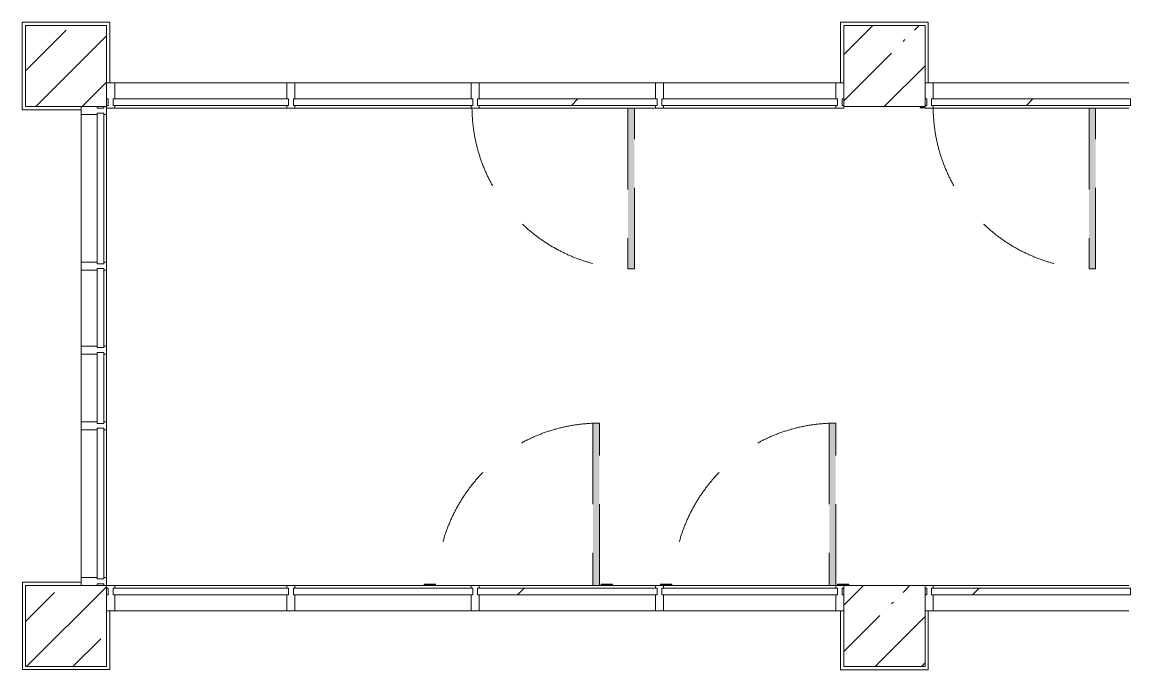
# Model space of a CAD drawing. Header units: millimetres. Extents: x 81382 to 274816, y -8553 to 29000.
# Drawn here: x 221326 to 228141, y 15130 to 19120 of the extents above; entities that cross this region are included whole.
import ezdxf

# ---------------------------------------------------------------- set-up
doc = ezdxf.new("R2010")
doc.units = ezdxf.units.MM
doc.linetypes.add('200_ШТРИХ__ш1_п0_6_', pattern=[800, 500, -300])
for name, color, linetype, lineweight in [('A-DETL-MBND-1', 7, '200_ШТРИХ__ш1_п0_6_', 9), ('A-GLAZ-CURT-2', 7, 'Continuous', 5), ('A-GLAZ-CWMG-2', 7, 'Continuous', 5), ('S-COLS-1', 7, 'Continuous', 5)]:
    doc.layers.add(name, color=color, linetype=linetype, lineweight=lineweight)
doc.layers.add('A-FLOR-2', color=7, linetype='Continuous', lineweight=5, true_color=0xaaaaaa)

# ---------------------------------------------------------------- blocks, each defined once
blk = doc.blocks.new('110_Дверь_СКБ_1Ст_Внутренняя1 - Д-4 1100x2100h_су мгн-V53-3_6_3_птичка')
at = {"layer": 'A-DETL-MBND-1'}
for points in [[(-447.5, 1100), (-487.5, 1100), (-487.5, 110), (-447.5, 110), (-447.5, 1068)], [(562.5, 108), (562.5, 100), (592.5, 100), (592.5, 108)]]:
    blk.add_hatch(color=256, dxfattribs=at).paths.add_polyline_path(points)
for p, q in [((-487.5, 1100), (-487.5, 110)), ((-447.5, 1100), (-487.5, 1100)), ((-447.5, 110), (-447.5, 1100)), ((592.5, 108), (562.5, 108)), ((592.5, 100), (592.5, 108))]:
    blk.add_line(p, q, dxfattribs=at)
blk.add_arc((-487.5, 100), 1000, 0.57956, 90, dxfattribs=at)
blk = doc.blocks.new('110_Дверь_СКБ_1Ст_Внутренняя1 - Д-4 1100x2100h_су мгн-V54-3_6_3_птичка')
at = {"layer": 'A-DETL-MBND-1'}
blk.add_hatch(color=256, dxfattribs=at).paths.add_polyline_path([(-447.5, 1100), (-487.5, 1100), (-487.5, 110), (-447.5, 110), (-447.5, 1068)])
for p, q in [((-487.5, 1100), (-487.5, 110)), ((-447.5, 1100), (-487.5, 1100)), ((-447.5, 110), (-447.5, 1100))]:
    blk.add_line(p, q, dxfattribs=at)
blk.add_arc((-487.5, 100), 1000, 0.57956, 90, dxfattribs=at)
blk = doc.blocks.new('BSC_Колонна _Прямоугольная - 500х500-V70-3_6_3_птичка')
at = {"layer": 'S-COLS-1'}
h = blk.add_hatch(dxfattribs=at)
h.set_pattern_fill('FP_95', color=256, style=0, pattern_type=2)
h.set_pattern_definition([(45, (-73790, -15400), (-285.1231, 285.1231), []), (45, (-73504.88, -15400), (-285.1231, 285.1231), [504.031, -100.806, 16.764, -84.042])])
h.paths.add_polyline_path([(-250, -250), (250, -250), (250, 250), (-250, 250), (-250, 45.5)])
for p, q in [((250, 250), (-250, 250)), ((-250, 250), (-250, -250)), ((250, -250), (250, 250)), ((-250, -250), (250, -250))]:
    blk.add_line(p, q, dxfattribs=at)
blk = doc.blocks.new('BSC_Колонна _Прямоугольная - 500х500-V71-3_6_3_птичка')
at = {"layer": 'S-COLS-1'}
h = blk.add_hatch(dxfattribs=at)
h.set_pattern_fill('FP_96', color=256, style=0, pattern_type=2)
h.set_pattern_definition([(45, (-78830, -15400), (-285.1231, 285.1231), []), (45, (-78544.88, -15400), (-285.1231, 285.1231), [504.031, -100.806, 16.764, -84.042])])
h.paths.add_polyline_path([(-250, -250), (250, -250), (250, 250), (-250, 250), (-250, 45.5)])
for p, q in [((250, 250), (-250, 250)), ((-250, 250), (-250, -250)), ((250, -250), (250, 250)), ((-250, -250), (250, -250))]:
    blk.add_line(p, q, dxfattribs=at)
blk = doc.blocks.new('110_Дверь_СКБ_1Ст_Внутренняя1 - Д-4 _л_ 1100x2100h_су мгн-32399984-3_6_3_птичка')
at = {"layer": 'A-DETL-MBND-1'}
for points in [[(472.5, 40), (512.5, 40), (512.5, 1040), (472.5, 1040), (472.5, 108)], [(-547.5, 40), (-497.5, 40), (-497.5, 48), (-567.5, 48), (-567.5, 40), (-557.5, 40)], [(562.5, 40), (592.5, 40), (592.5, 48), (522.5, 48), (522.5, 40), (552.5, 40)]]:
    blk.add_hatch(color=256, dxfattribs=at).paths.add_polyline_path(points)
for p, q in [((512.5, 1040), (472.5, 1040)), ((472.5, 1040), (472.5, 40)), ((512.5, 40), (512.5, 1040)), ((-497.5, 48), (-567.5, 48)), ((-567.5, 48), (-567.5, 40)), ((-497.5, 40), (-497.5, 48)), ((592.5, 48), (522.5, 48)), ((522.5, 48), (522.5, 40)), ((592.5, 40), (592.5, 48))]:
    blk.add_line(p, q, dxfattribs=at)
blk.add_arc((512.5, 40), 1000, 90, 180, dxfattribs=at)
blk = doc.blocks.new('Системная панель - Стекло - 40мм-23562586-3_6_3_птичка')
at = {"layer": 'A-GLAZ-CURT-2'}
for p, q in [((464.2, 0), (-464.2, 0)), ((-464.2, 0), (-464.2, -40)), ((-464.2, -40), (464.2, -40)), ((464.2, -40), (464.2, 0))]:
    blk.add_line(p, q, dxfattribs=at)
blk = doc.blocks.new('Системная панель - Стекло - 40мм-24234994-3_6_3_птичка')
at = {"layer": 'A-GLAZ-CURT-2'}
for p, q in [((243.3, 0), (-243.3, 0)), ((-243.3, 0), (-243.3, -40)), ((243.3, -40), (243.3, 0)), ((-243.3, -40), (243.3, -40))]:
    blk.add_line(p, q, dxfattribs=at)
blk = doc.blocks.new('Прямоугольный импост - Импост структурный с накладкой - 160мм Темный-31239176-3_6_3_птичка')
at = {"layer": 'A-GLAZ-CWMG-2'}
for p, q in [((73883, 17641.7), (73883, 18550)), ((74040, 17641.7), (74040, 18550))]:
    blk.add_line(p, q, dxfattribs=at)
blk = doc.blocks.new('Прямоугольный импост - Импост структурный с накладкой - 160мм Темный-31239177-3_6_3_птичка')
at = {"layer": 'A-GLAZ-CWMG-2'}
for p, q in [((73883, 17125), (73883, 17591.7)), ((74040, 17125), (74040, 17591.7))]:
    blk.add_line(p, q, dxfattribs=at)
blk = doc.blocks.new('Прямоугольный импост - Импост структурный с накладкой - 160мм Темный-31239202-3_6_3_птичка')
at = {"layer": 'A-GLAZ-CWMG-2'}
for p, q in [((-50, 40), (-50, 140)), ((-50, 140), (0, 140)), ((-40, 40), (-50, 40)), ((-50, -17), (-50, 0)), ((-50, 0), (-40, 0)), ((-40, 0), (-40, 40)), ((-10, 40), (-10, 0)), ((0, 40), (-10, 40)), ((-10, 0), (0, 0)), ((0, -17), (-50, -17))]:
    blk.add_line(p, q, dxfattribs=at)
blk = doc.blocks.new('Прямоугольный импост - Импост структурный с накладкой - 160мм Темный-31239205-3_6_3_птичка')
at = {"layer": 'A-GLAZ-CWMG-2'}
for p, q in [((0, 140), (-50, 140)), ((-50, 140), (-50, 40)), ((-50, 40), (-40, 40)), ((-40, 0), (-50, 0)), ((-50, 0), (-50, -17)), ((-40, 40), (-40, 0)), ((-10, 0), (-10, 40)), ((-10, 40), (0, 40)), ((0, 0), (-10, 0)), ((-50, -17), (0, -17))]:
    blk.add_line(p, q, dxfattribs=at)
blk = doc.blocks.new('Прямоугольный импост - Импост структурный с накладкой - 160мм Темный-31239180-3_6_3_птичка')
at = {"layer": 'A-GLAZ-CWMG-2'}
for p, q in [((-25, 40), (-25, 140)), ((-25, 140), (25, 140)), ((25, 140), (25, 40)), ((-15, 40), (-25, 40)), ((-25, -17), (-25, 0)), ((-25, 0), (-15, 0)), ((-15, 0), (-15, 40)), ((15, 40), (15, 0)), ((25, 40), (15, 40)), ((15, 0), (25, 0)), ((25, 0), (25, -17)), ((25, -17), (-25, -17))]:
    blk.add_line(p, q, dxfattribs=at)
blk = doc.blocks.new('110_Дверь_СКБ_1Ст_Внутренняя1 - Д-5 _л_ 1100x2100h_су мгн EIW30-32897889-3_6_3_птичка')
at = {"layer": 'A-DETL-MBND-1'}
for points in [[(472.5, 40), (512.5, 40), (512.5, 1040), (472.5, 1040), (472.5, 928.7)], [(-567.5, 40), (-497.5, 40), (-497.5, 48), (-567.5, 48)], [(522.5, 40), (592.5, 40), (592.5, 48), (522.5, 48)]]:
    blk.add_hatch(color=256, dxfattribs=at).paths.add_polyline_path(points)
for p, q in [((512.5, 1040), (472.5, 1040)), ((472.5, 1040), (472.5, 40)), ((512.5, 40), (512.5, 1040)), ((-497.5, 48), (-567.5, 48)), ((-567.5, 48), (-567.5, 40)), ((-497.5, 40), (-497.5, 48)), ((592.5, 48), (522.5, 48)), ((522.5, 48), (522.5, 40)), ((592.5, 40), (592.5, 48))]:
    blk.add_line(p, q, dxfattribs=at)
blk.add_arc((512.5, 40), 1000, 90, 180, dxfattribs=at)
blk = doc.blocks.new('BSC_Колонна _Прямоугольная - 500х500-V123-3_6_3_птичка')
at = {"layer": 'S-COLS-1'}
h = blk.add_hatch(dxfattribs=at)
h.set_pattern_fill('FP_102', color=256, style=0, pattern_type=2)
h.set_pattern_definition([(45, (-73790, -18850), (-285.1231, 285.1231), []), (45, (-73504.88, -18850), (-285.1231, 285.1231), [504.031, -100.806, 16.764, -84.042])])
h.paths.add_polyline_path([(-250, -250), (250, -250), (250, 250), (-250, 250)])
for p, q in [((250, 250), (-250, 250)), ((-250, 250), (-250, -250)), ((250, -250), (250, 250)), ((-250, -250), (250, -250))]:
    blk.add_line(p, q, dxfattribs=at)
blk = doc.blocks.new('BSC_Колонна _Прямоугольная - 500х500-V124-3_6_3_птичка')
at = {"layer": 'S-COLS-1'}
h = blk.add_hatch(dxfattribs=at)
h.set_pattern_fill('FP_103', color=256, style=0, pattern_type=2)
h.set_pattern_definition([(45, (-78830, -18850), (-285.1231, 285.1231), []), (45, (-78544.88, -18850), (-285.1231, 285.1231), [504.031, -100.806, 16.764, -84.042])])
h.paths.add_polyline_path([(-250, -250), (250, -250), (250, 250), (-250, 250), (-250, -124.8)])
for p, q in [((250, 250), (-250, 250)), ((-250, 250), (-250, -250)), ((250, -250), (250, 250)), ((-250, -250), (250, -250))]:
    blk.add_line(p, q, dxfattribs=at)
blk = doc.blocks.new('Системная панель - Стекло - 40мм-24234969-3_6_3_птичка')
at = {"layer": 'A-GLAZ-CURT-2'}
for p, q in [((540, 40), (-540, 40)), ((-540, 40), (-540, 0)), ((-540, 0), (540, 0)), ((540, 0), (540, 40))]:
    blk.add_line(p, q, dxfattribs=at)
blk = doc.blocks.new('Прямоугольный импост - Импост структурный с накладкой - 160мм-23562401-3_6_3_птичка')
at = {"layer": 'A-GLAZ-CWMG-2'}
for p, q in [((75150, 18747), (74090, 18747)), ((75150, 18590), (74090, 18590))]:
    blk.add_line(p, q, dxfattribs=at)
blk = doc.blocks.new('Прямоугольный импост - Импост структурный с накладкой - 160мм-23618922-3_6_3_птичка')
at = {"layer": 'A-GLAZ-CWMG-2'}
for p, q in [((-50, 0), (-50, 17)), ((-50, 17), (0, 17)), ((-40, 0), (-50, 0)), ((-40, -40), (-40, 0)), ((0, 0), (-10, 0)), ((-10, 0), (-10, -40)), ((0, 17), (0, 7)), ((-50, -140), (-50, -40)), ((-50, -40), (-40, -40)), ((-10, -40), (0, -40)), ((0, -140), (-50, -140))]:
    blk.add_line(p, q, dxfattribs=at)
blk = doc.blocks.new('Прямоугольный импост - Импост структурный с накладкой - 160мм-23618923-3_6_3_птичка')
at = {"layer": 'A-GLAZ-CWMG-2'}
for p, q in [((0, 17), (-50, 17)), ((-50, 17), (-50, 0)), ((-50, 0), (-40, 0)), ((-40, 0), (-40, -40)), ((-10, -40), (-10, 0)), ((-10, 0), (0, 0)), ((0, 7), (0, 17)), ((-40, -40), (-50, -40)), ((-50, -40), (-50, -140)), ((0, -40), (-10, -40)), ((-50, -140), (0, -140))]:
    blk.add_line(p, q, dxfattribs=at)
blk = doc.blocks.new('Системная панель - Стекло - 40мм-24234970-3_6_3_птичка')
at = {"layer": 'A-GLAZ-CURT-2'}
h = blk.add_hatch(dxfattribs=at)
h.set_pattern_fill('FP_106', color=256, style=0, pattern_type=2)
h.set_pattern_definition([(45, (-77377.5, -18107), (-1414.214, 1414.214), [1000, -3000]), (45, (-78377.5, -18607), (-1414.214, 1414.214), [3000, -1000]), (45, (-76377.5, -19107), (-1414.214, 1414.214), [1000, -3000])])
h.paths.add_polyline_path([(552.5, 0), (552.5, 40), (-552.5, 40), (-552.5, 0), (-122.5, 0)])
for p, q in [((552.5, 40), (-552.5, 40)), ((-552.5, 40), (-552.5, 0)), ((-552.5, 0), (552.5, 0)), ((552.5, 0), (552.5, 40))]:
    blk.add_line(p, q, dxfattribs=at)
blk = doc.blocks.new('Прямоугольный импост - Импост структурный с накладкой - 160мм-23562410-3_6_3_птичка')
at = {"layer": 'A-GLAZ-CWMG-2'}
for p, q in [((77420, 18747), (76335, 18747)), ((77420, 18590), (76335, 18590))]:
    blk.add_line(p, q, dxfattribs=at)
blk = doc.blocks.new('Прямоугольный импост - Импост структурный с накладкой - 160мм-23618920-3_6_3_птичка')
at = {"layer": 'A-GLAZ-CWMG-2'}
for p, q in [((-25, 0), (-25, 17)), ((-25, 17), (25, 17)), ((-15, 0), (-25, 0)), ((-15, -40), (-15, 0)), ((25, 0), (15, 0)), ((15, 0), (15, -40)), ((25, 17), (25, 0)), ((-25, -140), (-25, -40)), ((-25, -40), (-15, -40)), ((15, -40), (25, -40)), ((25, -40), (25, -140)), ((25, -140), (-25, -140))]:
    blk.add_line(p, q, dxfattribs=at)
blk = doc.blocks.new('Системная панель - Стекло - 40мм-30335137-3_6_3_птичка')
at = {"layer": 'A-GLAZ-CURT-2'}
for p, q in [((540, 0), (-540, 0)), ((-540, 0), (-540, -40)), ((540, -40), (540, 0)), ((-540, -40), (540, -40))]:
    blk.add_line(p, q, dxfattribs=at)
blk = doc.blocks.new('Прямоугольный импост - Импост структурный с накладкой - 160мм-23562329-3_6_3_птичка')
at = {"layer": 'A-GLAZ-CWMG-2'}
for p, q in [((75150, 15650), (74090, 15650)), ((75150, 15493), (74090, 15493))]:
    blk.add_line(p, q, dxfattribs=at)
blk = doc.blocks.new('Прямоугольный импост - Импост структурный с накладкой - 160мм-30335138-3_6_3_птичка')
at = {"layer": 'A-GLAZ-CWMG-2'}
for p, q in [((-50, 40), (-50, 140)), ((-50, 140), (0, 140)), ((-40, 40), (-50, 40)), ((-50, -17), (-50, 0)), ((-50, 0), (-40, 0)), ((-40, 0), (-40, 40)), ((-10, 40), (-10, 0)), ((0, 40), (-10, 40)), ((-10, 0), (0, 0)), ((0, -17), (-50, -17))]:
    blk.add_line(p, q, dxfattribs=at)
blk = doc.blocks.new('Прямоугольный импост - Импост структурный с накладкой - 160мм-30335139-3_6_3_птичка')
at = {"layer": 'A-GLAZ-CWMG-2'}
for p, q in [((0, 140), (-50, 140)), ((-50, 140), (-50, 40)), ((-50, 40), (-40, 40)), ((-40, 0), (-50, 0)), ((-50, 0), (-50, -17)), ((-40, 40), (-40, 0)), ((-10, 0), (-10, 40)), ((-10, 40), (0, 40)), ((0, 0), (-10, 0)), ((-50, -17), (0, -17))]:
    blk.add_line(p, q, dxfattribs=at)
blk = doc.blocks.new('Системная панель - Стекло - 40мм-30335140-3_6_3_птичка')
at = {"layer": 'A-GLAZ-CURT-2'}
h = blk.add_hatch(dxfattribs=at)
h.set_pattern_fill('FP_107', color=256, style=0, pattern_type=2)
h.set_pattern_definition([(45, (-77377.5, -15133), (-1414.214, 1414.214), [1000, -3000]), (45, (-78377.5, -15633), (-1414.214, 1414.214), [3000, -1000]), (45, (-76377.5, -16133), (-1414.214, 1414.214), [1000, -3000])])
h.paths.add_polyline_path([(552.5, -40), (552.5, 0), (-552.5, 0), (-552.5, -40), (-122.5, -40)])
for p, q in [((552.5, 0), (-552.5, 0)), ((-552.5, 0), (-552.5, -40)), ((552.5, -40), (552.5, 0)), ((-552.5, -40), (552.5, -40))]:
    blk.add_line(p, q, dxfattribs=at)
blk = doc.blocks.new('Прямоугольный импост - Импост структурный с накладкой - 160мм-23562331-3_6_3_птичка')
at = {"layer": 'A-GLAZ-CWMG-2'}
for p, q in [((77420, 15650), (76335, 15650)), ((77420, 15493), (76335, 15493))]:
    blk.add_line(p, q, dxfattribs=at)
blk = doc.blocks.new('Прямоугольный импост - Импост структурный с накладкой - 160мм-30335135-3_6_3_птичка')
at = {"layer": 'A-GLAZ-CWMG-2'}
for p, q in [((-25, 40), (-25, 140)), ((-25, 140), (25, 140)), ((25, 140), (25, 40)), ((-15, 40), (-25, 40)), ((-25, -17), (-25, 0)), ((-25, 0), (-15, 0)), ((-15, 0), (-15, 40)), ((15, 40), (15, 0)), ((25, 40), (15, 40)), ((15, 0), (25, 0)), ((25, 0), (25, -17)), ((25, -17), (-25, -17))]:
    blk.add_line(p, q, dxfattribs=at)
blk = doc.blocks.new('Системная панель - Стекло - 40мм-30335156-3_6_3_птичка')
at = {"layer": 'A-GLAZ-CURT-2'}
h = blk.add_hatch(dxfattribs=at)
h.set_pattern_fill('FP_108', color=256, style=0, pattern_type=2)
h.set_pattern_definition([(45, (-80232.5, -15133), (-1414.214, 1414.214), [1000, -3000]), (45, (-81232.5, -15633), (-1414.214, 1414.214), [3000, -1000]), (45, (-79232.5, -16133), (-1414.214, 1414.214), [1000, -3000])])
h.paths.add_polyline_path([(612.5, -40), (612.5, 0), (-612.5, 0), (-612.5, -40), (-231.5, -40)])
for p, q in [((612.5, 0), (-612.5, 0)), ((-612.5, 0), (-612.5, -40)), ((-612.5, -40), (612.5, -40)), ((612.5, -40), (612.5, 0))]:
    blk.add_line(p, q, dxfattribs=at)
blk = doc.blocks.new('Прямоугольный импост - Импост структурный с накладкой - 160мм-23562106-3_6_3_птичка')
at = {"layer": 'A-GLAZ-CWMG-2'}
for p, q in [((80335, 15650), (79130, 15650)), ((80335, 15493), (79130, 15493))]:
    blk.add_line(p, q, dxfattribs=at)
blk = doc.blocks.new('Системная панель - Стекло - 40мм-23618921-3_6_3_птичка')
at = {"layer": 'A-GLAZ-CURT-2'}
h = blk.add_hatch(dxfattribs=at)
h.set_pattern_fill('FP_110', color=256, style=0, pattern_type=2)
h.set_pattern_definition([(45, (-80232.5, -18107), (-1414.214, 1414.214), [1000, -3000]), (45, (-81232.5, -18607), (-1414.214, 1414.214), [3000, -1000]), (45, (-79232.5, -19107), (-1414.214, 1414.214), [1000, -3000])])
h.paths.add_polyline_path([(612.5, 0), (612.5, 40), (-612.5, 40), (-612.5, 0), (-231.5, 0)])
for p, q in [((612.5, 40), (-612.5, 40)), ((-612.5, 40), (-612.5, 0)), ((612.5, 0), (612.5, 40)), ((-612.5, 0), (612.5, 0))]:
    blk.add_line(p, q, dxfattribs=at)
blk = doc.blocks.new('Прямоугольный импост - Импост структурный с накладкой - 160мм-23562040-3_6_3_птичка')
at = {"layer": 'A-GLAZ-CWMG-2'}
for p, q in [((80335, 18747), (79130, 18747)), ((80335, 18590), (79130, 18590))]:
    blk.add_line(p, q, dxfattribs=at)
blk = doc.blocks.new('Системная панель - Стекло - 40мм-V148-3_6_3_птичка')
at = {"layer": 'A-GLAZ-CURT-2'}
for p, q in [((552.5, 40), (-552.5, 40)), ((-552.5, 40), (-552.5, 0)), ((-552.5, 0), (552.5, 0)), ((552.5, 0), (552.5, 40))]:
    blk.add_line(p, q, dxfattribs=at)
blk = doc.blocks.new('Системная панель - Стекло - 40мм-V149-3_6_3_птичка')
at = {"layer": 'A-GLAZ-CURT-2'}
h = blk.add_hatch(dxfattribs=at)
h.set_pattern_fill('FP_131', color=256, style=0, pattern_type=2)
h.set_pattern_definition([(45, (-76242.5, -15133), (-1414.214, 1414.214), [1000, -3000]), (45, (-77242.5, -15633), (-1414.214, 1414.214), [3000, -1000]), (45, (-75242.5, -16133), (-1414.214, 1414.214), [1000, -3000])])
h.paths.add_polyline_path([(552.5, -40), (552.5, 0), (-552.5, 0), (-552.5, -40), (97.2, -40)])
for p, q in [((552.5, 0), (-552.5, 0)), ((-552.5, 0), (-552.5, -40)), ((552.5, -40), (552.5, 0)), ((-552.5, -40), (552.5, -40))]:
    blk.add_line(p, q, dxfattribs=at)
blk = doc.blocks.new('Прямоугольный импост - Импост структурный с накладкой - 160мм-23562332-3_6_3_птичка')
at = {"layer": 'A-GLAZ-CWMG-2'}
for p, q in [((76285, 15650), (75200, 15650)), ((76285, 15493), (75200, 15493))]:
    blk.add_line(p, q, dxfattribs=at)
blk = doc.blocks.new('Прямоугольный импост - Импост структурный с накладкой - 160мм-30335136-3_6_3_птичка')
at = {"layer": 'A-GLAZ-CWMG-2'}
for p, q in [((-25, 40), (-25, 140)), ((-25, 140), (25, 140)), ((25, 140), (25, 40)), ((-15, 40), (-25, 40)), ((-25, -17), (-25, 0)), ((-25, 0), (-15, 0)), ((-15, 0), (-15, 40)), ((15, 40), (15, 0)), ((25, 40), (15, 40)), ((15, 0), (25, 0)), ((25, 0), (25, -17)), ((25, -17), (-25, -17))]:
    blk.add_line(p, q, dxfattribs=at)
blk = doc.blocks.new('Системная панель - Стекло - 40мм-V150-3_6_3_птичка')
at = {"layer": 'A-GLAZ-CURT-2'}
for p, q in [((540, 0), (-540, 0)), ((-540, 0), (-540, -40)), ((540, -40), (540, 0)), ((-540, -40), (540, -40))]:
    blk.add_line(p, q, dxfattribs=at)
blk = doc.blocks.new('Прямоугольный импост - Импост структурный с накладкой - 160мм-23562335-3_6_3_птичка')
at = {"layer": 'A-GLAZ-CWMG-2'}
for p, q in [((78530, 15650), (77470, 15650)), ((78530, 15493), (77470, 15493))]:
    blk.add_line(p, q, dxfattribs=at)
blk = doc.blocks.new('Системная панель - Стекло - 40мм-V151-3_6_3_птичка')
at = {"layer": 'A-GLAZ-CURT-2'}
for p, q in [((540, 40), (-540, 40)), ((-540, 40), (-540, 0)), ((-540, 0), (540, 0)), ((540, 0), (540, 40))]:
    blk.add_line(p, q, dxfattribs=at)
blk = doc.blocks.new('Системная панель - Стекло - 40мм-23562590-3_6_3_птичка')
at = {"layer": 'A-GLAZ-CURT-2'}
h = blk.add_hatch(dxfattribs=at)
h.set_pattern_fill('FP_132', color=256, style=0, pattern_type=2)
h.set_pattern_definition([(135, (15654.2, -74523), (-1414.214, -1414.214), [1000, -3000]), (135, (16154.2, -75523), (-1414.214, -1414.214), [3000, -1000]), (135, (16654.2, -73523), (-1414.214, -1414.214), [1000, -3000])])
h.paths.add_polyline_path([(464.2, 0), (-464.2, 0), (-464.2, -40), (464.2, -40), (464.2, -14)])
for p, q in [((464.2, 0), (-464.2, 0)), ((-464.2, 0), (-464.2, -40)), ((464.2, -40), (464.2, 0)), ((-464.2, -40), (464.2, -40))]:
    blk.add_line(p, q, dxfattribs=at)
blk = doc.blocks.new('Системная панель - Стекло - 40мм-24234995-3_6_3_птичка')
at = {"layer": 'A-GLAZ-CURT-2'}
for p, q in [((218.3, 0), (-218.3, 0)), ((-218.3, 0), (-218.3, -40)), ((218.3, -40), (218.3, 0)), ((-218.3, -40), (218.3, -40))]:
    blk.add_line(p, q, dxfattribs=at)
blk = doc.blocks.new('Прямоугольный импост - Импост структурный с накладкой - 160мм Темный-31239183-3_6_3_птичка')
at = {"layer": 'A-GLAZ-CWMG-2'}
for p, q in [((73883, 16658.3), (73883, 17075)), ((74040, 16658.3), (74040, 17075))]:
    blk.add_line(p, q, dxfattribs=at)

msp = doc.modelspace()

# ---------------------------------------------------------------- linework, layer by layer
at = {"layer": 'A-FLOR-2'}
for p, q in [((221326.5, 18580), (221326.5, 19120)), ((221326.5, 19120), (221866.5, 19120)), ((221866.5, 19120), (221866.5, 18747)), ((226366.5, 18747), (226366.5, 19120)), ((226366.5, 19120), (226906.5, 19120)), ((226906.5, 19120), (226906.5, 18747)), ((221689.5, 18580), (221326.5, 18580)), ((221329.5, 15133), (221329.5, 15670)), ((221329.5, 15670), (221689.5, 15670)), ((221867.5, 15493), (221867.5, 15133)), ((226366.5, 15130), (226366.5, 15493)), ((226906.5, 15493), (226906.5, 15130)), ((221867.5, 15133), (221329.5, 15133)), ((226906.5, 15130), (226366.5, 15130))]:
    msp.add_line(p, q, dxfattribs=at)

# ---------------------------------------------------------------- block references
at = {"layer": 'A-DETL-MBND-1', "rotation": 180}
for name, p in [('110_Дверь_СКБ_1Ст_Внутренняя1 - Д-4 1100x2100h_су мгн-V54-3_6_3_птичка', (224609, 18700)), ('110_Дверь_СКБ_1Ст_Внутренняя1 - Д-4 1100x2100h_су мгн-V53-3_6_3_птичка', (227449, 18700))]:
    msp.add_blockref(name, p, dxfattribs=at)
at = {"layer": 'A-DETL-MBND-1'}
for name, p in [('110_Дверь_СКБ_1Ст_Внутренняя1 - Д-5 _л_ 1100x2100h_су мгн EIW30-32897889-3_6_3_птичка', (224368.8, 15610)), ('110_Дверь_СКБ_1Ст_Внутренняя1 - Д-4 _л_ 1100x2100h_су мгн-32399984-3_6_3_птичка', (225824, 15610))]:
    msp.add_blockref(name, p, dxfattribs=at)
at = {"layer": 'A-GLAZ-CURT-2'}
for name, p in [('Системная панель - Стекло - 40мм-24234969-3_6_3_птичка', (222426.5, 18607)), ('Системная панель - Стекло - 40мм-V148-3_6_3_птичка', (223549, 18607)), ('Системная панель - Стекло - 40мм-24234970-3_6_3_птичка', (224684, 18607)), ('Системная панель - Стекло - 40мм-V151-3_6_3_птичка', (225806.5, 18607)), ('Системная панель - Стекло - 40мм-23618921-3_6_3_птичка', (227539, 18607)), ('Системная панель - Стекло - 40мм-30335137-3_6_3_птичка', (222426.5, 15633)), ('Системная панель - Стекло - 40мм-V149-3_6_3_птичка', (223549, 15633)), ('Системная панель - Стекло - 40мм-30335140-3_6_3_птичка', (224684, 15633)), ('Системная панель - Стекло - 40мм-V150-3_6_3_птичка', (225806.5, 15633)), ('Системная панель - Стекло - 40мм-30335156-3_6_3_птичка', (227539, 15633))]:
    msp.add_blockref(name, p, dxfattribs=at)
at = {"layer": 'A-GLAZ-CURT-2', "rotation": 269.9999999999998}
for name, p in [('Системная панель - Стекло - 40мм-23562586-3_6_3_птичка', (221829.5, 18095.8)), ('Системная панель - Стекло - 40мм-24234994-3_6_3_птичка', (221829.5, 17358.3)), ('Системная панель - Стекло - 40мм-24234995-3_6_3_птичка', (221829.5, 16866.7)), ('Системная панель - Стекло - 40мм-23562590-3_6_3_птичка', (221829.5, 16154.2))]:
    msp.add_blockref(name, p, dxfattribs=at)
at = {"layer": 'A-GLAZ-CWMG-2'}
for name, p, rotation in [('Прямоугольный импост - Импост структурный с накладкой - 160мм-23618923-3_6_3_птичка', (221846.5, 18607), 180), ('Прямоугольный импост - Импост структурный с накладкой - 160мм-23618923-3_6_3_птичка', (226886.5, 18607), 180), ('Прямоугольный импост - Импост структурный с накладкой - 160мм Темный-31239205-3_6_3_птичка', (221829.5, 18600), 89.99999999999984), ('Прямоугольный импост - Импост структурный с накладкой - 160мм-30335139-3_6_3_птичка', (221846.5, 15633), 180), ('Прямоугольный импост - Импост структурный с накладкой - 160мм-30335139-3_6_3_птичка', (226886.5, 15633), 180)]:
    msp.add_blockref(name, p, dxfattribs=dict(at, rotation=rotation))
for name, p in [('Прямоугольный импост - Импост структурный с накладкой - 160мм-23562401-3_6_3_птичка', (147806.5, 0)), ('Прямоугольный импост - Импост структурный с накладкой - 160мм-23562410-3_6_3_птичка', (146671.5, 0)), ('Прямоугольный импост - Импост структурный с накладкой - 160мм-23562410-3_6_3_птичка', (147806.5, 0)), ('Прямоугольный импост - Импост структурный с накладкой - 160мм-23562401-3_6_3_птичка', (151186.5, 0)), ('Прямоугольный импост - Импост структурный с накладкой - 160мм-23562040-3_6_3_птичка', (147806.5, 0)), ('Прямоугольный импост - Импост структурный с накладкой - 160мм Темный-31239176-3_6_3_птичка', (147806.5, 0)), ('Прямоугольный импост - Импост структурный с накладкой - 160мм Темный-31239177-3_6_3_птичка', (147806.5, 0)), ('Прямоугольный импост - Импост структурный с накладкой - 160мм Темный-31239183-3_6_3_птичка', (147806.5, 0)), ('Прямоугольный импост - Импост структурный с накладкой - 160мм Темный-31239176-3_6_3_птичка', (147806.5, -1941.7)), ('Прямоугольный импост - Импост структурный с накладкой - 160мм-23562329-3_6_3_птичка', (147806.5, 0)), ('Прямоугольный импост - Импост структурный с накладкой - 160мм-23562332-3_6_3_птичка', (147806.5, 0)), ('Прямоугольный импост - Импост структурный с накладкой - 160мм-23562331-3_6_3_птичка', (147806.5, 0)), ('Прямоугольный импост - Импост структурный с накладкой - 160мм-23562335-3_6_3_птичка', (147806.5, 0)), ('Прямоугольный импост - Импост структурный с накладкой - 160мм-23562106-3_6_3_птичка', (147806.5, 0))]:
    msp.add_blockref(name, p, dxfattribs=at)
at = {"layer": 'A-GLAZ-CWMG-2', "extrusion": (0, 0, -1)}
for name, p, rotation in [('Прямоугольный импост - Импост структурный с накладкой - 160мм-23618920-3_6_3_птичка', (-222981.5, 18607), 180), ('Прямоугольный импост - Импост структурный с накладкой - 160мм-23618920-3_6_3_птичка', (-224116.5, 18607), 180), ('Прямоугольный импост - Импост структурный с накладкой - 160мм-23618920-3_6_3_птичка', (-225251.5, 18607), 180), ('Прямоугольный импост - Импост структурный с накладкой - 160мм-23618922-3_6_3_птичка', (-226386.5, 18607), 180), ('Прямоугольный импост - Импост структурный с накладкой - 160мм Темный-31239180-3_6_3_птичка', (-221829.5, 17616.7), 270.0000000000002), ('Прямоугольный импост - Импост структурный с накладкой - 160мм Темный-31239180-3_6_3_птичка', (-221829.5, 17100), 270.0000000000002), ('Прямоугольный импост - Импост структурный с накладкой - 160мм Темный-31239180-3_6_3_птичка', (-221829.5, 16633.3), 270.0000000000002), ('Прямоугольный импост - Импост структурный с накладкой - 160мм Темный-31239202-3_6_3_птичка', (-221829.5, 15650), 270.0000000000002), ('Прямоугольный импост - Импост структурный с накладкой - 160мм-30335136-3_6_3_птичка', (-222981.5, 15633), 180), ('Прямоугольный импост - Импост структурный с накладкой - 160мм-30335135-3_6_3_птичка', (-224116.5, 15633), 180), ('Прямоугольный импост - Импост структурный с накладкой - 160мм-30335136-3_6_3_птичка', (-225251.5, 15633), 180), ('Прямоугольный импост - Импост структурный с накладкой - 160мм-30335138-3_6_3_птичка', (-226386.5, 15633), 180)]:
    msp.add_blockref(name, p, dxfattribs=dict(at, rotation=rotation))
at = {"layer": 'S-COLS-1'}
for name, p in [('BSC_Колонна _Прямоугольная - 500х500-V123-3_6_3_птичка', (221596.5, 18850)), ('BSC_Колонна _Прямоугольная - 500х500-V124-3_6_3_птичка', (226636.5, 18850)), ('BSC_Колонна _Прямоугольная - 500х500-V70-3_6_3_птичка', (221596.5, 15400)), ('BSC_Колонна _Прямоугольная - 500х500-V71-3_6_3_птичка', (226636.5, 15400))]:
    msp.add_blockref(name, p, dxfattribs=at)

doc.saveas('drawing.dxf')
